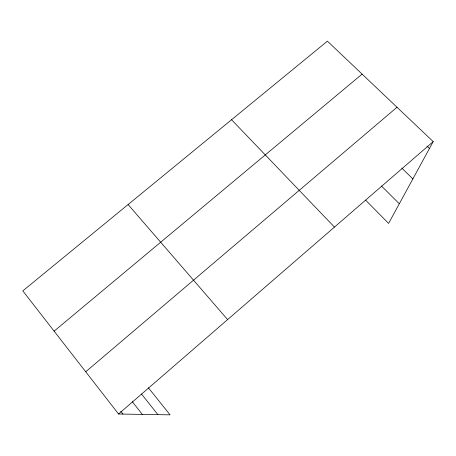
<?xml version="1.0" encoding="UTF-8"?>
<svg xmlns="http://www.w3.org/2000/svg" width="456" height="456" viewBox="0 0 456 456"><rect width="100%" height="100%" fill="white"/><g stroke="black" fill="none" stroke-linecap="round" stroke-linejoin="round"><path stroke-width="0.68" d="M148.417 387.805L170.082 414.852L118.554 414.008L22.8 290.877L327.408 41.148L433.2 141.622L388.597 223.406L365.587 200.099M118.554 414.008L433.2 141.622M85.717 371.782L397.016 107.257M54.121 331.153L362.11 74.106M426.919 146.057L429.461 148.479M401.77 168.042L412.868 178.9M381.455 185.98L399.302 203.775M231.557 119.734L334.465 227.099M128.102 204.544L227.612 319.593M141.474 393.967L157.924 414.652M132.291 401.662L142.329 414.396M120.777 411.272L122.966 414.077"/></g></svg>
